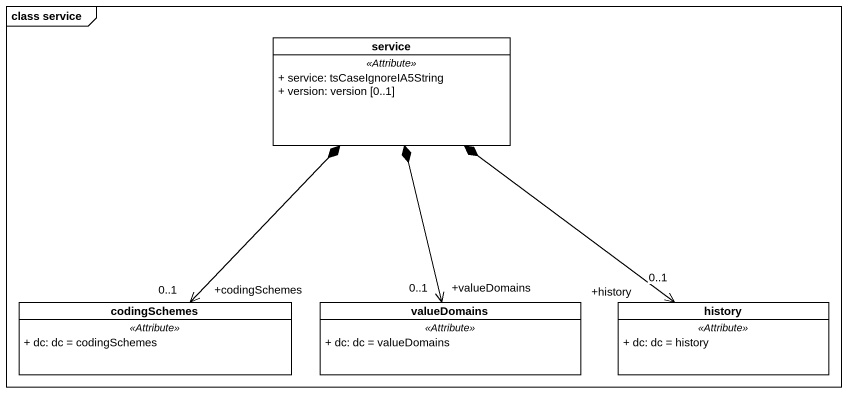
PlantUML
@startuml
mainframe class service
hide circle
hide empty members
skinparam classAttributeIconSize 0
class service #FFFFFF {
  .. <<Attribute>> ..
  + service: tsCaseIgnoreIA5String
  + version: version [0..1]
}
class codingSchemes #FFFFFF {
  .. <<Attribute>> ..
  + dc: dc = codingSchemes
}
class valueDomains #FFFFFF {
  .. <<Attribute>> ..
  + dc: dc = valueDomains
}
class history #FFFFFF {
  .. <<Attribute>> ..
  + dc: dc = history
}
codingSchemes "+codingSchemes\n0..1" <-up-* service
valueDomains "+valueDomains\n0..1" <-up-* service
history "+history\n0..1" <-up-* service
@enduml
